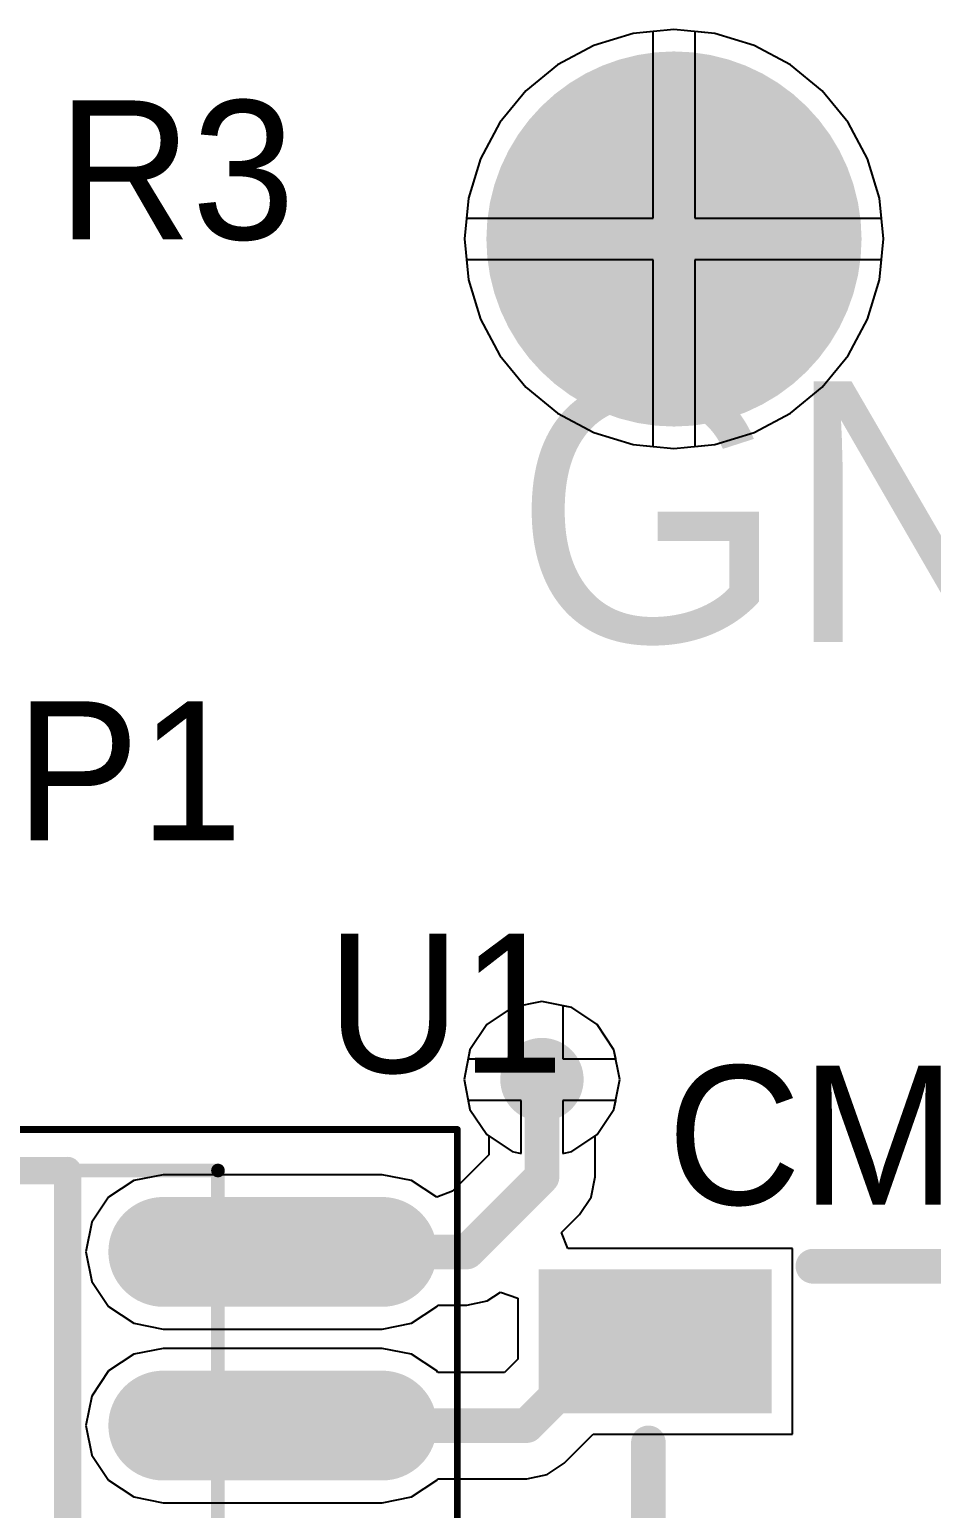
# Model space of a CAD drawing. Header units: millimetres. Extents: x 0 to 3.1, y 0 to 2.57.
# Drawn here: x 1.2905 to 1.5501, y 1.6485 to 2.0743 of the extents above; entities that cross this region are included whole.
import ezdxf

# ---------------------------------------------------------------- set-up
doc = ezdxf.new("R2010")
doc.units = ezdxf.units.MM
doc.header["$MEASUREMENT"] = 0
for name, color, linetype in [('BottomLayer', 5, 'Continuous'), ('BottomSolder', 6, 'Continuous'), ('Mechanical13', 56, 'Continuous'), ('Mechanical15', 56, 'Continuous'), ('MultiLayer', 9, 'Continuous'), ('PadHoleLayer', 156, 'Continuous'), ('TopLayer', 1, 'Continuous'), ('TopOverlay', 2, 'Continuous'), ('TopPaste', 8, 'Continuous'), ('TopSolder', 216, 'Continuous'), ('ViaHoleLayer', 16, 'Continuous')]:
    doc.layers.add(name, color=color, linetype=linetype)

# ---------------------------------------------------------------- blocks, each defined once
blk = doc.blocks.new('TESTPOINT_LOOP_2')
at = {"layer": 'BottomLayer', "const_width": 0.05}
blk.add_lwpolyline([(-0.025, 0, 1), (0.025, 0, 1)], format="xyb", close=True, dxfattribs=at)
at = {"layer": 'BottomSolder', "const_width": 0.054}
blk.add_lwpolyline([(-0.027, 0, 1), (0.027, 0, 1)], format="xyb", close=True, dxfattribs=at)
at = {"layer": 'MultiLayer', "const_width": 0.05}
blk.add_lwpolyline([(-0.025, 0, 1), (0.025, 0, 1)], format="xyb", close=True, dxfattribs=at)
at = {"layer": 'PadHoleLayer', "const_width": 0.02008}
blk.add_lwpolyline([(-0.01004, 0, 1), (0.01004, 0, 1)], format="xyb", close=True, dxfattribs=at)
at = {"layer": 'TopLayer', "const_width": 0.05}
blk.add_lwpolyline([(-0.025, 0, 1), (0.025, 0, 1)], format="xyb", close=True, dxfattribs=at)
at = {"layer": 'TopSolder', "const_width": 0.054}
blk.add_lwpolyline([(-0.027, 0, 1), (0.027, 0, 1)], format="xyb", close=True, dxfattribs=at)
blk = doc.blocks.new('LT_S8_N_12')
at = {"layer": 'Mechanical13', "const_width": 0.00394}
for points in [[(-0.07874, -0.09843), (-0.07874, 0.09843)], [(-0.07874, 0.09843), (0.07874, 0.09843)], [(0.07874, -0.09843), (0.07874, 0.09843)], [(-0.07874, -0.09843), (0.07874, -0.09843)]]:
    blk.add_lwpolyline(points, dxfattribs=at)
at = {"layer": 'Mechanical13'}
for points, const_width in [([(-0.07972, 0.09843, 1), (-0.07776, 0.09843, 1)], 0.00197), ([(-0.07972, 0.09843, 1), (-0.07776, 0.09843, 1)], 0.00197), ([(0.07776, 0.09843, 1), (0.07972, 0.09843, 1)], 0.00197), ([(0.07776, 0.09843, 1), (0.07972, 0.09843, 1)], 0.00197), ([(-0.02362, 0.06299, 1), (-0.06299, 0.06299, 1)], 0.00394), ([(-0.06398, 0.06299, 1), (-0.06201, 0.06299, 1)], 0.00197), ([(-0.02461, 0.06299, 1), (-0.02264, 0.06299, 1)], 0.00197), ([(-0.07972, -0.09843, 1), (-0.07776, -0.09843, 1)], 0.00197), ([(-0.07972, -0.09843, 1), (-0.07776, -0.09843, 1)], 0.00197), ([(0.07776, -0.09843, 1), (0.07972, -0.09843, 1)], 0.00197), ([(0.07776, -0.09843, 1), (0.07972, -0.09843, 1)], 0.00197)]:
    blk.add_lwpolyline(points, format="xyb", close=True, dxfattribs=dict(at, const_width=const_width))
at = {"layer": 'Mechanical15'}
for points, const_width in [([(-0.14764, -0.11024), (-0.14764, 0.11024)], 0.00197), ([(-0.14764, 0.11024), (0.14764, 0.11024)], 0.00197), ([(0.14764, -0.11024), (0.14764, 0.11024)], 0.00197), ([(0, -0.01969), (0, 0.01969)], 0.00394), ([(-0.01969, 0), (0.01969, 0)], 0.00394), ([(-0.14764, -0.11024), (0.14764, -0.11024)], 0.00197)]:
    blk.add_lwpolyline(points, dxfattribs=dict(at, const_width=const_width))
for points, const_width in [([(-0.14813, 0.11024, 1), (-0.14715, 0.11024, 1)], 0.000984), ([(-0.14813, 0.11024, 1), (-0.14715, 0.11024, 1)], 0.000984), ([(0.14715, 0.11024, 1), (0.14813, 0.11024, 1)], 0.000984), ([(0.14715, 0.11024, 1), (0.14813, 0.11024, 1)], 0.000984), ([(-0.00098, 0.01969, 1), (0.00098, 0.01969, 1)], 0.00197), ([(-0.02067, 0, 1), (-0.0187, 0, 1)], 0.00197), ([(0.0187, 0, 1), (0.02067, 0, 1)], 0.00197), ([(-0.00098, -0.01969, 1), (0.00098, -0.01969, 1)], 0.00197), ([(-0.14813, -0.11024, 1), (-0.14715, -0.11024, 1)], 0.000984), ([(-0.14813, -0.11024, 1), (-0.14715, -0.11024, 1)], 0.000984), ([(0.14715, -0.11024, 1), (0.14813, -0.11024, 1)], 0.000984), ([(0.14715, -0.11024, 1), (0.14813, -0.11024, 1)], 0.000984)]:
    blk.add_lwpolyline(points, format="xyb", close=True, dxfattribs=dict(at, const_width=const_width))
at = {"layer": 'TopLayer', "const_width": 0.02362}
for points in [[(-0.12598, 0.075), (-0.06299, 0.075)], [(0.06299, 0.075), (0.12598, 0.075)], [(-0.12598, 0.025), (-0.06299, 0.025)], [(0.06299, 0.025), (0.12598, 0.025)], [(-0.12598, -0.025), (-0.06299, -0.025)], [(0.06299, -0.025), (0.12598, -0.025)], [(-0.12598, -0.075), (-0.06299, -0.075)], [(0.06299, -0.075), (0.12598, -0.075)]]:
    blk.add_lwpolyline(points, dxfattribs=at)
at = {"layer": 'TopLayer', "const_width": 0.01181}
for points in [[(-0.13189, 0.075, 1), (-0.12008, 0.075, 1)], [(-0.0689, 0.075, 1), (-0.05709, 0.075, 1)], [(0.05709, 0.075, 1), (0.0689, 0.075, 1)], [(0.12008, 0.075, 1), (0.13189, 0.075, 1)], [(-0.13189, 0.025, 1), (-0.12008, 0.025, 1)], [(-0.0689, 0.025, 1), (-0.05709, 0.025, 1)], [(0.05709, 0.025, 1), (0.0689, 0.025, 1)], [(0.12008, 0.025, 1), (0.13189, 0.025, 1)], [(-0.13189, -0.025, 1), (-0.12008, -0.025, 1)], [(-0.0689, -0.025, 1), (-0.05709, -0.025, 1)], [(0.05709, -0.025, 1), (0.0689, -0.025, 1)], [(0.12008, -0.025, 1), (0.13189, -0.025, 1)], [(-0.13189, -0.075, 1), (-0.12008, -0.075, 1)], [(-0.0689, -0.075, 1), (-0.05709, -0.075, 1)], [(0.05709, -0.075, 1), (0.0689, -0.075, 1)], [(0.12008, -0.075, 1), (0.13189, -0.075, 1)]]:
    blk.add_lwpolyline(points, format="xyb", close=True, dxfattribs=at)
at = {"layer": 'TopOverlay'}
for points, const_width in [([(-0.08957, 0.10846, 1), (-0.09941, 0.10846, 1)], 0.00984), ([(-0.10187, 0.10846, 1), (-0.09695, 0.10846, 1)], 0.00492), ([(-0.09203, 0.10846, 1), (-0.08711, 0.10846, 1)], 0.00492), ([(-0.0374, 0.09843, 1), (-0.03346, 0.09843, 1)], 0.00394), ([(-0.0374, 0.09843, 1), (-0.03346, 0.09843, 1)], 0.00394), ([(0.03346, 0.09843, 1), (0.0374, 0.09843, 1)], 0.00394), ([(0.03346, 0.09843, 1), (0.0374, 0.09843, 1)], 0.00394), ([(-0.0374, -0.09843, 1), (-0.03346, -0.09843, 1)], 0.00394), ([(-0.0374, -0.09843, 1), (-0.03346, -0.09843, 1)], 0.00394), ([(0.03346, -0.09843, 1), (0.0374, -0.09843, 1)], 0.00394), ([(0.03346, -0.09843, 1), (0.0374, -0.09843, 1)], 0.00394)]:
    blk.add_lwpolyline(points, format="xyb", close=True, dxfattribs=dict(at, const_width=const_width))
at = {"layer": 'TopOverlay', "const_width": 0.00787}
for points in [[(-0.03543, -0.09843), (-0.03543, 0.09843)], [(-0.03543, 0.09843), (0.03543, 0.09843)], [(0.03543, -0.09843), (0.03543, 0.09843)], [(-0.03543, -0.09843), (0.03543, -0.09843)]]:
    blk.add_lwpolyline(points, dxfattribs=at)
at = {"layer": 'TopPaste', "const_width": 0.02362}
for points in [[(-0.12598, 0.075), (-0.06299, 0.075)], [(0.06299, 0.075), (0.12598, 0.075)], [(-0.12598, 0.025), (-0.06299, 0.025)], [(0.06299, 0.025), (0.12598, 0.025)], [(-0.12598, -0.025), (-0.06299, -0.025)], [(0.06299, -0.025), (0.12598, -0.025)], [(-0.12598, -0.075), (-0.06299, -0.075)], [(0.06299, -0.075), (0.12598, -0.075)]]:
    blk.add_lwpolyline(points, dxfattribs=at)
at = {"layer": 'TopPaste', "const_width": 0.01181}
for points in [[(-0.13189, 0.075, 1), (-0.12008, 0.075, 1)], [(-0.0689, 0.075, 1), (-0.05709, 0.075, 1)], [(0.05709, 0.075, 1), (0.0689, 0.075, 1)], [(0.12008, 0.075, 1), (0.13189, 0.075, 1)], [(-0.13189, 0.025, 1), (-0.12008, 0.025, 1)], [(-0.0689, 0.025, 1), (-0.05709, 0.025, 1)], [(0.05709, 0.025, 1), (0.0689, 0.025, 1)], [(0.12008, 0.025, 1), (0.13189, 0.025, 1)], [(-0.13189, -0.025, 1), (-0.12008, -0.025, 1)], [(-0.0689, -0.025, 1), (-0.05709, -0.025, 1)], [(0.05709, -0.025, 1), (0.0689, -0.025, 1)], [(0.12008, -0.025, 1), (0.13189, -0.025, 1)], [(-0.13189, -0.075, 1), (-0.12008, -0.075, 1)], [(-0.0689, -0.075, 1), (-0.05709, -0.075, 1)], [(0.05709, -0.075, 1), (0.0689, -0.075, 1)], [(0.12008, -0.075, 1), (0.13189, -0.075, 1)]]:
    blk.add_lwpolyline(points, format="xyb", close=True, dxfattribs=at)
at = {"layer": 'TopSolder', "const_width": 0.03162}
for points in [[(-0.12598, 0.075), (-0.06299, 0.075)], [(0.06299, 0.075), (0.12598, 0.075)], [(-0.12598, 0.025), (-0.06299, 0.025)], [(0.06299, 0.025), (0.12598, 0.025)], [(-0.12598, -0.025), (-0.06299, -0.025)], [(0.06299, -0.025), (0.12598, -0.025)], [(-0.12598, -0.075), (-0.06299, -0.075)], [(0.06299, -0.075), (0.12598, -0.075)]]:
    blk.add_lwpolyline(points, dxfattribs=at)
at = {"layer": 'TopSolder', "const_width": 0.01581}
for points in [[(-0.13389, 0.075, 1), (-0.11808, 0.075, 1)], [(-0.0709, 0.075, 1), (-0.05509, 0.075, 1)], [(0.05509, 0.075, 1), (0.0709, 0.075, 1)], [(0.11808, 0.075, 1), (0.13389, 0.075, 1)], [(-0.13389, 0.025, 1), (-0.11808, 0.025, 1)], [(-0.0709, 0.025, 1), (-0.05509, 0.025, 1)], [(0.05509, 0.025, 1), (0.0709, 0.025, 1)], [(0.11808, 0.025, 1), (0.13389, 0.025, 1)], [(-0.13389, -0.025, 1), (-0.11808, -0.025, 1)], [(-0.0709, -0.025, 1), (-0.05509, -0.025, 1)], [(0.05509, -0.025, 1), (0.0709, -0.025, 1)], [(0.11808, -0.025, 1), (0.13389, -0.025, 1)], [(-0.13389, -0.075, 1), (-0.11808, -0.075, 1)], [(-0.0709, -0.075, 1), (-0.05509, -0.075, 1)], [(0.05509, -0.075, 1), (0.0709, -0.075, 1)], [(0.11808, -0.075, 1), (0.13389, -0.075, 1)]]:
    blk.add_lwpolyline(points, format="xyb", close=True, dxfattribs=at)
blk = doc.blocks.new('744212510_45')
at = {"layer": 'TopLayer'}
for points in [[(-0.12992, 0.03248), (-0.07087, 0.03248), (-0.12992, 0.06594), (-0.07087, 0.06594)], [(0.07087, 0.03248), (0.12992, 0.03248), (0.07087, 0.06594), (0.12992, 0.06594)], [(-0.12992, -0.06594), (-0.07087, -0.06594), (-0.12992, -0.03248), (-0.07087, -0.03248)], [(0.07087, -0.06594), (0.12992, -0.06594), (0.07087, -0.03248), (0.12992, -0.03248)]]:
    blk.add_solid(points, dxfattribs=at)
at = {"layer": 'TopOverlay', "const_width": 0.01}
for points in [[(-0.055, 0.07087), (0.055, 0.07087)], [(-0.10236, -0.02), (-0.10236, 0.02)], [(0.10236, -0.02), (0.10236, 0.02)], [(-0.055, -0.07087), (0.055, -0.07087)]]:
    blk.add_lwpolyline(points, dxfattribs=at)
at = {"layer": 'TopOverlay', "const_width": 0.005}
for points in [[(-0.0575, 0.07087, 1), (-0.0525, 0.07087, 1)], [(0.0525, 0.07087, 1), (0.0575, 0.07087, 1)], [(-0.10486, 0.02, 1), (-0.09986, 0.02, 1)], [(0.09986, 0.02, 1), (0.10486, 0.02, 1)], [(-0.10486, -0.02, 1), (-0.09986, -0.02, 1)], [(0.09986, -0.02, 1), (0.10486, -0.02, 1)], [(-0.0575, -0.07087, 1), (-0.0525, -0.07087, 1)], [(0.0525, -0.07087, 1), (0.0575, -0.07087, 1)]]:
    blk.add_lwpolyline(points, format="xyb", close=True, dxfattribs=at)
at = {"layer": 'TopPaste'}
for points in [[(-0.12992, 0.03248), (-0.07087, 0.03248), (-0.12992, 0.06594), (-0.07087, 0.06594)], [(0.07087, 0.03248), (0.12992, 0.03248), (0.07087, 0.06594), (0.12992, 0.06594)], [(-0.12992, -0.06594), (-0.07087, -0.06594), (-0.12992, -0.03248), (-0.07087, -0.03248)], [(0.07087, -0.06594), (0.12992, -0.06594), (0.07087, -0.03248), (0.12992, -0.03248)]]:
    blk.add_solid(points, dxfattribs=at)
at = {"layer": 'TopSolder'}
for points in [[(-0.13392, 0.02848), (-0.06687, 0.02848), (-0.13392, 0.06994), (-0.06687, 0.06994)], [(0.06687, 0.02848), (0.13392, 0.02848), (0.06687, 0.06994), (0.13392, 0.06994)], [(-0.13392, -0.06994), (-0.06687, -0.06994), (-0.13392, -0.02848), (-0.06687, -0.02848)], [(0.06687, -0.06994), (0.13392, -0.06994), (0.06687, -0.02848), (0.13392, -0.02848)]]:
    blk.add_solid(points, dxfattribs=at)

msp = doc.modelspace()

# ---------------------------------------------------------------- linework, layer by layer
at = {"layer": 'BottomLayer'}
for p, q in [((1.47, 2.0737), (1.46424, 2.07313)), ((1.47, 2.02), (1.47, 2.0737)), ((1.48776, 2.07313), (1.482, 2.0737)), ((1.482, 2.0737), (1.482, 2.02)), ((1.45293, 2.0697), (1.4425, 2.06413)), ((1.46424, 2.07313), (1.45293, 2.0697)), ((1.49907, 2.0697), (1.48776, 2.07313)), ((1.5095, 2.06413), (1.49907, 2.0697)), ((1.4425, 2.06413), (1.43337, 2.05663)), ((1.51863, 2.05663), (1.5095, 2.06413)), ((1.43337, 2.05663), (1.42587, 2.0475)), ((1.52613, 2.0475), (1.51863, 2.05663)), ((1.42587, 2.0475), (1.4203, 2.03707)), ((1.5317, 2.03707), (1.52613, 2.0475)), ((1.4203, 2.03707), (1.41687, 2.02576)), ((1.53513, 2.02576), (1.5317, 2.03707)), ((1.41687, 2.02576), (1.4163, 2.02)), ((1.5357, 2.02), (1.53513, 2.02576)), ((1.4163, 2.02), (1.47, 2.02)), ((1.482, 2.02), (1.5357, 2.02)), ((1.47, 2.008), (1.4163, 2.008)), ((1.4163, 2.008), (1.41687, 2.00224)), ((1.47, 1.9543), (1.47, 2.008)), ((1.5357, 2.008), (1.482, 2.008)), ((1.482, 2.008), (1.482, 1.9543)), ((1.53513, 2.00224), (1.5357, 2.008)), ((1.41687, 2.00224), (1.4203, 1.99093)), ((1.5317, 1.99093), (1.53513, 2.00224)), ((1.4203, 1.99093), (1.42587, 1.9805)), ((1.52613, 1.9805), (1.5317, 1.99093)), ((1.42587, 1.9805), (1.43337, 1.97137)), ((1.51863, 1.97137), (1.52613, 1.9805)), ((1.43337, 1.97137), (1.4425, 1.96387)), ((1.5095, 1.96387), (1.51863, 1.97137)), ((1.4425, 1.96387), (1.45293, 1.9583)), ((1.49907, 1.9583), (1.5095, 1.96387)), ((1.45293, 1.9583), (1.46424, 1.95487)), ((1.46424, 1.95487), (1.47, 1.9543)), ((1.482, 1.9543), (1.48776, 1.95487)), ((1.48776, 1.95487), (1.49907, 1.9583)), ((1.42942, 1.79272), (1.42214, 1.78786)), ((1.432, 1.79324), (1.42942, 1.79272)), ((1.432, 1.778), (1.432, 1.79324)), ((1.44658, 1.79272), (1.444, 1.79324)), ((1.444, 1.79324), (1.444, 1.778)), ((1.45386, 1.78786), (1.44658, 1.79272)), ((1.42214, 1.78786), (1.41728, 1.78058)), ((1.45872, 1.78058), (1.45386, 1.78786)), ((1.41728, 1.78058), (1.41676, 1.778)), ((1.45924, 1.778), (1.45872, 1.78058)), ((1.41676, 1.778), (1.432, 1.778)), ((1.444, 1.778), (1.45924, 1.778)), ((1.432, 1.766), (1.41676, 1.766)), ((1.41676, 1.766), (1.41728, 1.76342)), ((1.41728, 1.76342), (1.42214, 1.75614)), ((1.432, 1.75076), (1.432, 1.766)), ((1.45924, 1.766), (1.444, 1.766)), ((1.444, 1.766), (1.444, 1.75076)), ((1.45386, 1.75614), (1.45872, 1.76342)), ((1.45872, 1.76342), (1.45924, 1.766)), ((1.42214, 1.75614), (1.42942, 1.75128)), ((1.44658, 1.75128), (1.45386, 1.75614)), ((1.42942, 1.75128), (1.432, 1.75076)), ((1.444, 1.75076), (1.44658, 1.75128))]:
    msp.add_line(p, q, dxfattribs=at)
at = {"layer": 'BottomLayer', "const_width": 0.012}
msp.add_lwpolyline([(1.432, 1.772, 1), (1.444, 1.772, 1)], format="xyb", close=True, dxfattribs=at)
at = {"layer": 'MultiLayer', "const_width": 0.012}
msp.add_lwpolyline([(1.432, 1.772, 1), (1.444, 1.772, 1)], format="xyb", close=True, dxfattribs=at)
at = {"layer": 'TopLayer'}
for p, q in [((1.476, 2.07429), (1.46424, 2.07313)), ((1.48776, 2.07313), (1.476, 2.07429)), ((1.45293, 2.0697), (1.4425, 2.06413)), ((1.46424, 2.07313), (1.45293, 2.0697)), ((1.49907, 2.0697), (1.48776, 2.07313)), ((1.5095, 2.06413), (1.49907, 2.0697)), ((1.4425, 2.06413), (1.43337, 2.05663)), ((1.51863, 2.05663), (1.5095, 2.06413)), ((1.43337, 2.05663), (1.42587, 2.0475)), ((1.52613, 2.0475), (1.51863, 2.05663)), ((1.42587, 2.0475), (1.4203, 2.03707)), ((1.5317, 2.03707), (1.52613, 2.0475)), ((1.4203, 2.03707), (1.41687, 2.02576)), ((1.53513, 2.02576), (1.5317, 2.03707)), ((1.41687, 2.02576), (1.41571, 2.014)), ((1.53629, 2.014), (1.53513, 2.02576)), ((1.41571, 2.014), (1.41687, 2.00224)), ((1.53513, 2.00224), (1.53629, 2.014)), ((1.41687, 2.00224), (1.4203, 1.99093)), ((1.5317, 1.99093), (1.53513, 2.00224)), ((1.4203, 1.99093), (1.42587, 1.9805)), ((1.52613, 1.9805), (1.5317, 1.99093)), ((1.42587, 1.9805), (1.43337, 1.97137)), ((1.51863, 1.97137), (1.52613, 1.9805)), ((1.43337, 1.97137), (1.4425, 1.96387)), ((1.5095, 1.96387), (1.51863, 1.97137)), ((1.4425, 1.96387), (1.45293, 1.9583)), ((1.49907, 1.9583), (1.5095, 1.96387)), ((1.45293, 1.9583), (1.46424, 1.95487)), ((1.46424, 1.95487), (1.476, 1.95371)), ((1.476, 1.95371), (1.48776, 1.95487)), ((1.48776, 1.95487), (1.49907, 1.9583)), ((1.42942, 1.79272), (1.42214, 1.78786)), ((1.438, 1.79443), (1.42942, 1.79272)), ((1.44658, 1.79272), (1.438, 1.79443)), ((1.45386, 1.78786), (1.44658, 1.79272)), ((1.42214, 1.78786), (1.41728, 1.78058)), ((1.45872, 1.78058), (1.45386, 1.78786)), ((1.41728, 1.78058), (1.41557, 1.772)), ((1.46043, 1.772), (1.45872, 1.78058)), ((1.41557, 1.772), (1.41728, 1.76342)), ((1.45872, 1.76342), (1.46043, 1.772)), ((1.41728, 1.76342), (1.42214, 1.75614)), ((1.45386, 1.75614), (1.45872, 1.76342)), ((1.42214, 1.75614), (1.42271, 1.75576)), ((1.42271, 1.75576), (1.42271, 1.75033)), ((1.45329, 1.75576), (1.45386, 1.75614)), ((1.45329, 1.744), (1.45329, 1.75576)), ((1.42271, 1.75033), (1.41227, 1.7399)), ((1.32048, 1.74293), (1.31327, 1.73811)), ((1.32899, 1.74462), (1.32048, 1.74293)), ((1.39198, 1.74462), (1.32899, 1.74462)), ((1.40049, 1.74293), (1.39198, 1.74462)), ((1.40771, 1.73811), (1.40049, 1.74293)), ((1.45213, 1.73815), (1.45329, 1.744)), ((1.31327, 1.73811), (1.30845, 1.7309)), ((1.41227, 1.7399), (1.40771, 1.73811)), ((1.44881, 1.73319), (1.45213, 1.73815)), ((1.44358, 1.72795), (1.44881, 1.73319)), ((1.30845, 1.7309), (1.30675, 1.72239)), ((1.44549, 1.72333), (1.44358, 1.72795)), ((1.30675, 1.72239), (1.30845, 1.71388)), ((1.51013, 1.72333), (1.44549, 1.72333)), ((1.51013, 1.66987), (1.51013, 1.72333)), ((1.30845, 1.71388), (1.31327, 1.70666)), ((1.41639, 1.70709), (1.42224, 1.70826)), ((1.42224, 1.70826), (1.42608, 1.71082)), ((1.42608, 1.71082), (1.43108, 1.70906)), ((1.43108, 1.70906), (1.43108, 1.69149)), ((1.31327, 1.70666), (1.32048, 1.70184)), ((1.40049, 1.70184), (1.40771, 1.70666)), ((1.40771, 1.70666), (1.408, 1.70709)), ((1.408, 1.70709), (1.41639, 1.70709)), ((1.32048, 1.70184), (1.32899, 1.70015)), ((1.32899, 1.70015), (1.39198, 1.70015)), ((1.39198, 1.70015), (1.40049, 1.70184)), ((1.32899, 1.69462), (1.32048, 1.69293)), ((1.39198, 1.69462), (1.32899, 1.69462)), ((1.40049, 1.69293), (1.39198, 1.69462)), ((1.32048, 1.69293), (1.31327, 1.68811)), ((1.40771, 1.68811), (1.40049, 1.69293)), ((1.43108, 1.69149), (1.42726, 1.68768)), ((1.31327, 1.68811), (1.30845, 1.6809)), ((1.408, 1.68768), (1.40771, 1.68811)), ((1.42726, 1.68768), (1.408, 1.68768)), ((1.30845, 1.6809), (1.30675, 1.67239)), ((1.30675, 1.67239), (1.30845, 1.66388)), ((1.44441, 1.66157), (1.45271, 1.66987)), ((1.45271, 1.66987), (1.51013, 1.66987)), ((1.30845, 1.66388), (1.31327, 1.65666)), ((1.43945, 1.65826), (1.44441, 1.66157)), ((1.31327, 1.65666), (1.32048, 1.65184)), ((1.40049, 1.65184), (1.40771, 1.65666)), ((1.40771, 1.65666), (1.408, 1.65709)), ((1.408, 1.65709), (1.4336, 1.65709)), ((1.4336, 1.65709), (1.43945, 1.65826)), ((1.32048, 1.65184), (1.32899, 1.65015)), ((1.32899, 1.65015), (1.39198, 1.65015)), ((1.39198, 1.65015), (1.40049, 1.65184))]:
    msp.add_line(p, q, dxfattribs=at)
for points, const_width in [([(1.432, 1.772, 1), (1.444, 1.772, 1)], 0.012), ([(1.4355, 1.772, 1), (1.4405, 1.772, 1)], 0.005), ([(1.4355, 1.744, 1), (1.4405, 1.744, 1)], 0.005), ([(1.4355, 1.744, 1), (1.4405, 1.744, 1)], 0.005), ([(1.32649, 1.72239, 1), (1.33149, 1.72239, 1)], 0.005), ([(1.35799, 1.72239, 1), (1.36299, 1.72239, 1)], 0.005), ([(1.35799, 1.72239, 1), (1.36299, 1.72239, 1)], 0.005), ([(1.41389, 1.72239, 1), (1.41889, 1.72239, 1)], 0.005), ([(1.41389, 1.72239, 1), (1.41889, 1.72239, 1)], 0.005), ([(1.45531, 1.6966, 1), (1.46031, 1.6966, 1)], 0.005), ([(1.45531, 1.6966, 1), (1.46031, 1.6966, 1)], 0.005), ([(1.46811, 1.6966, 1), (1.47311, 1.6966, 1)], 0.005), ([(1.35799, 1.67239, 1), (1.36299, 1.67239, 1)], 0.005), ([(1.4311, 1.67239, 1), (1.4361, 1.67239, 1)], 0.005), ([(1.4311, 1.67239, 1), (1.4361, 1.67239, 1)], 0.005)]:
    msp.add_lwpolyline(points, format="xyb", close=True, dxfattribs=dict(at, const_width=const_width))
at = {"layer": 'TopLayer', "const_width": 0.01}
for points in [[(1.438, 1.744), (1.438, 1.772)], [(1.41639, 1.72239), (1.438, 1.744)], [(1.32899, 1.72239), (1.36049, 1.72239)], [(1.36049, 1.72239), (1.41639, 1.72239)], [(1.4336, 1.67239), (1.45781, 1.6966)], [(1.45781, 1.6966), (1.47061, 1.6966)], [(1.36049, 1.67239), (1.4336, 1.67239)]]:
    msp.add_lwpolyline(points, dxfattribs=at)
at = {"layer": 'ViaHoleLayer', "const_width": 0.006}
msp.add_lwpolyline([(1.435, 1.772, 1), (1.441, 1.772, 1)], format="xyb", close=True, dxfattribs=at)

# ---------------------------------------------------------------- block references
for name, p in [('TESTPOINT_LOOP_2', (1.476, 2.014)), ('LT_S8_N_12', (1.266, 1.64739)), ('744212510_45', (1.571, 1.64739))]:
    msp.add_blockref(name, p)

# ---------------------------------------------------------------- texts
at = {"layer": 'TopOverlay'}
for s, p in [('R3', (1.29854, 2.01389)), ('TP1', (1.25379, 1.84089)), ('U1', (1.376, 1.774)), ('CMC1', (1.474, 1.736))]:
    msp.add_text(s, height=0.04, dxfattribs=at).set_placement(p)
msp.add_text('GND', height=0.075, rotation=360, dxfattribs=at).set_placement((1.43, 1.898))

doc.saveas('drawing.dxf')
